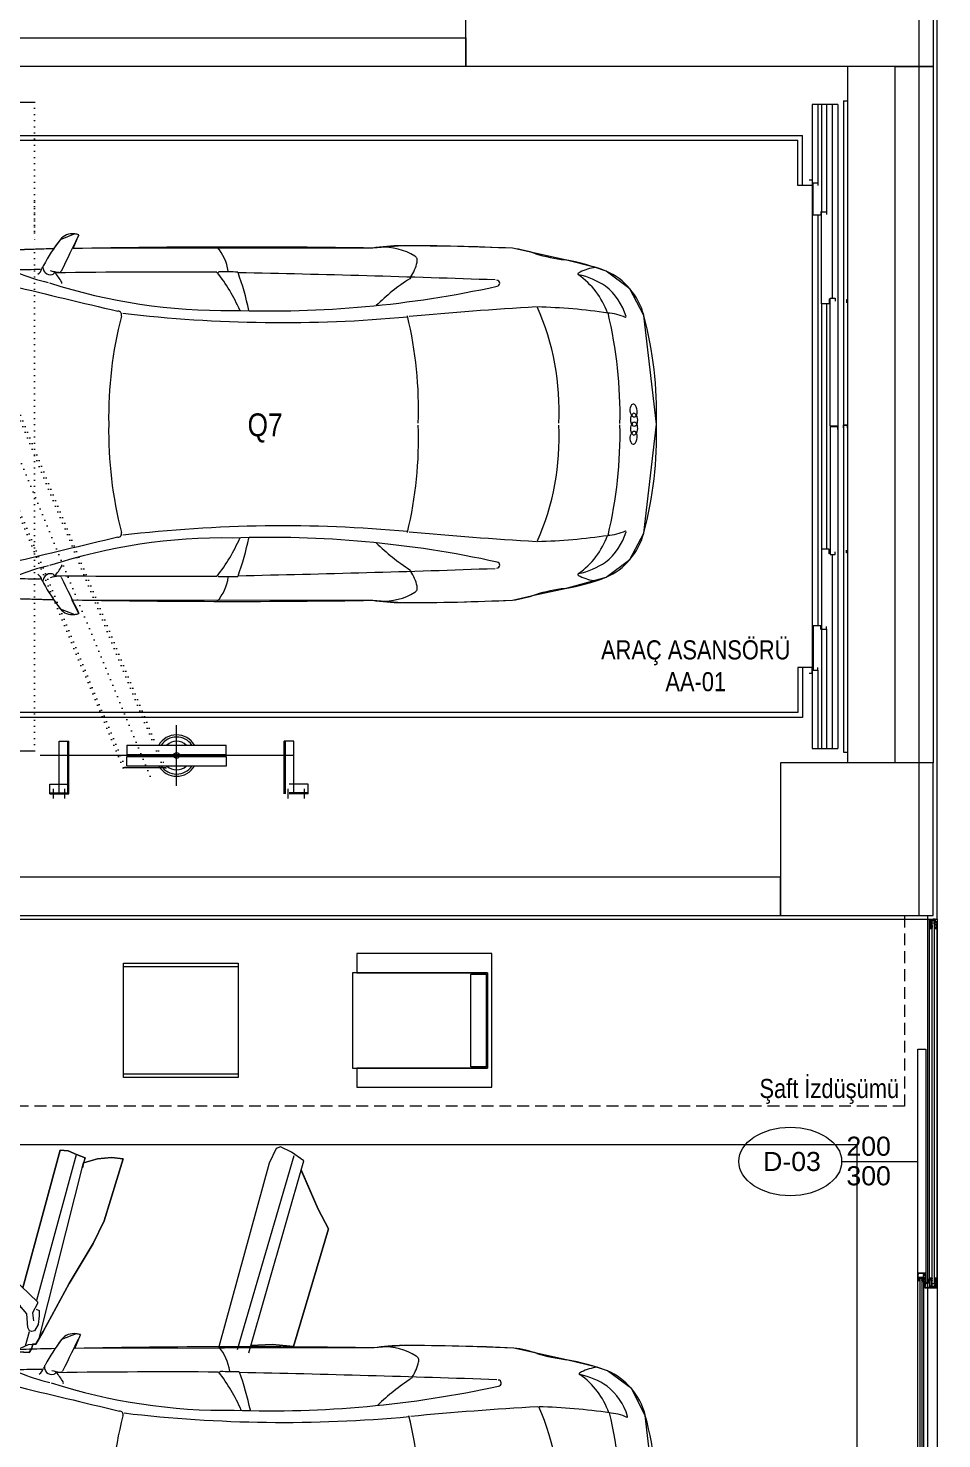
# Model space of a CAD drawing. Extents: x -1281 to 23780, y 0 to 7214.
# Drawn here: x 1488 to 1967, y 1671 to 2410 of the extents above; entities that cross this region are included whole.
import ezdxf
from ezdxf.enums import TextEntityAlignment as Align
from ezdxf.xclip import XClip

# ---------------------------------------------------------------- set-up
doc = ezdxf.new("R2010")
doc.units = 0
doc.header["$LTSCALE"] = 25
doc.header["$MEASUREMENT"] = 0
doc.header["$XCLIPFRAME"] = 0
doc.linetypes.add('DOT2', pattern=[0.125, 0, -0.125])
doc.linetypes.add('HIDDEN', pattern=[0.375, 0.25, -0.125])
doc.layers.get('0').update_dxf_attribs({"color": 9, "lineweight": 9})
for name, color, linetype, lineweight in [('0 @ 1', 9, 'Continuous', 9), ('00', 9, 'Continuous', 9), ('01', 9, 'Continuous', 9), ('04', 9, 'Continuous', 9), ('05', 9, 'Continuous', 9), ('05V', 9, 'Continuous', 9), ('06D', 9, 'Continuous', 9), ('10', 9, 'Continuous', 9), ('14', 9, 'Continuous', 9), ('15', 9, 'Continuous', 9), ('20', 9, 'DOT2', 9), ('21', 9, 'Continuous', 9), ('22', 8, 'Continuous', 9), ('35', 9, 'Continuous', 9), ('40', 9, 'Continuous', 9), ('40B', 9, 'Continuous', 9)]:
    doc.layers.add(name, color=color, linetype=linetype, lineweight=lineweight)
doc.styles.add('Arial', font='arial.ttf', dxfattribs={"height": 2.5})
doc.styles.add('MuuM_TEXT-STANDART', font='ARIALN.TTF')
pattern_1 = [(225, (-604.72494, -2171.82614), (-0.0883883476, 0.0883883476), []), (135, (-604.72494, -2171.82614), (0.0883883476, 0.0883883476), [])]

# ---------------------------------------------------------------- blocks, each defined once
blk = doc.blocks.new('Group-321-1')
at = {"lineweight": 0}
for p, q in [((384783.0404, 69371.037), (384783.0455, 69371.0295)), ((384784.4115, 69370.3332), (384784.4025, 69370.333))]:
    blk.add_line(p, q, dxfattribs=at)
blk.add_lwpolyline([(384783.5403, 69368.3322), (384783.689, 69368.5997), (384783.7466, 69368.6084), (384783.8084, 69368.6626), (384783.8147, 69368.6844), (384783.7337, 69368.6844), (384784.4562, 69370.087), (384784.5363, 69370.2162), (384784.6671, 69370.4777), (384784.7897, 69370.7386), (384784.8195, 69370.8587), (384784.8615, 69371.012), (384784.9078, 69371.2302), (384784.8821, 69371.3838), (384784.7923, 69371.511), (384784.3139, 69371.8312), (384783.7777, 69372.0326), (384783.6197, 69372.0318), (384783.48, 69371.9631), (384783.4374, 69371.9222), (384783.3299, 69371.7988), (384783.1493, 69371.5806), (384783.0089, 69371.3289), (384782.8745, 69371.074), (384782.8143, 69370.9298), (384782.099, 69369.5315), (384782.0492, 69369.5901), (384782.0346, 69369.5732), (384782.0266, 69369.4913), (384782.053, 69369.4394), (384781.9224, 69369.1627)], dxfattribs=at)
for centre, radius, start, end in [((384783.7002, 69371.6914), 0.3498, 77.58661, 129.02756), ((384783.3657, 69370.1215), 1.955, 60.96601, 77.834), ((384784.32, 69371.0452), 1.2443, 132.46554, 142.72442), ((384783.7203, 69371.8273), 0.2984, 161.30494, 177.7436), ((384783.7432, 69371.5713), 0.4025, 118.72004, 140.78477), ((384783.6803, 69371.6404), 0.3125, 79.03531, 114.67967), ((384783.8912, 69371.7489), 0.2436, 127.28492, 150.48206), ((384783.7369, 69371.9408), 0.00701, 14.30738, 65.78767), ((384783.5084, 69371.8411), 0.0862, 181.34596, 189.63974), ((384783.4275, 69371.8281), 0.00442, 198.85042, 328.86273), ((384783.624, 69371.4545), 0.4181, 82.50821, 117.47814), ((384786.16, 69370.0997), 3.0479, 144.45126, 151.44152), ((384783.1339, 69369.6371), 2.3005, 61.70075, 76.26458), ((384783.4781, 69370.0639), 1.955, 47.82213, 64.69011), ((384782.5383, 69372.3373), 0.9575, 316.21857, 325.7418), ((384784.1759, 69371.7659), 0.0116, 115.48588, 202.83845), ((384784.2048, 69371.7798), 0.0437, 204.93665, 291.60104), ((384784.1827, 69371.7527), 0.0264, 86.25131, 116.60003), ((384784.1802, 69371.7174), 0.0619, 44.04057, 86.06863), ((384784.219, 69371.7483), 0.0101, 111.92831, 196.76289), ((384784.245, 69371.7546), 0.0368, 193.51549, 249.2754), ((384784.2267, 69371.7313), 0.0287, 93.47089, 113.70035), ((384784.2157, 69371.751), 0.0129, 292.51497, 43.91301), ((384784.2218, 69371.692), 0.0681, 58.34095, 87.30825), ((384784.2396, 69371.7211), 0.0339, 22.28966, 58.16625), ((384783.6081, 69371.2726), 0.5525, 133.02369, 146.12278), ((384784.2513, 69371.7608), 0.045, 244.61072, 282.68217), ((384784.2665, 69371.7271), 0.0153, 157.39591, 204.46469), ((384784.264, 69371.7268), 0.0131, 105.23805, 152.09254), ((384784.2938, 69371.739), 0.045, 202.97395, 241.04541), ((384784.2575, 69371.7317), 0.0153, 281.19144, 328.26022), ((384784.2684, 69371.7064), 0.0339, 67.48988, 103.36647), ((384784.2588, 69371.7295), 0.0131, 333.56358, 20.41807), ((384784.2924, 69371.7303), 0.0368, 236.38072, 292.14064), ((384784.2551, 69371.6749), 0.0681, 38.34788, 67.31518), ((384784.3065, 69371.7044), 0.0129, 81.74311, 193.14115), ((384784.3363, 69371.7123), 0.0437, 194.05509, 280.71948), ((384784.3025, 69371.7054), 0.0101, 288.89324, 13.72781), ((384784.2842, 69371.7018), 0.0287, 11.95578, 32.18524), ((384784.2999, 69371.6559), 0.0619, 39.58749, 81.61555), ((384784.3419, 69371.6807), 0.0116, 282.81768, 10.17024), ((384784.3272, 69371.6786), 0.0264, 9.05609, 39.40481), ((384783.2195, 69369.5931), 2.3005, 49.39154, 63.95538), ((384793.5272, 69365.622), 11.9668, 150.13727, 152.89723), ((384800.1056, 69364.1963), 18.1799, 156.13496, 158.24111), ((384783.405, 69370.2154), 1.343, 60.01739, 86.68797), ((384784.5586, 69371.2508), 0.3498, 356.62857, 48.06952), ((384865.0479, 69325.7189), 93.6961, 150.803073, 151.627747), ((384777.8715, 69372.8535), 5.6052, 330.89441, 345.16435), ((384783.2749, 69371.4236), 0.0159, 339.0039, 150.39832), ((384783.5314, 69370.1506), 1.343, 38.96815, 65.63874), ((384784.4941, 69371.4395), 0.2436, 335.17406, 358.37121), ((384784.7399, 69371.4259), 0.00701, 59.86846, 111.34875), ((384784.5288, 69371.2049), 0.3125, 10.97646, 46.62082), ((384781.8315, 69372.3216), 3.0479, 334.21461, 341.20486), ((384784.4106, 69371.0507), 0.4181, 8.17799, 43.14791), ((384784.436, 69371.2157), 0.4025, 344.87136, 6.93609), ((384783.6723, 69371.3777), 1.2443, 342.93171, 353.19059), ((384784.6574, 69371.3463), 0.2984, 307.91253, 324.35119), ((384783.1168, 69370.8333), 0.3186, 120.97289, 155.47556), ((384782.9706, 69371.0742), 0.0369, 91.80001, 120.34392), ((384782.963, 69371.0791), 0.0326, 45.48642, 78.55436), ((384782.8486, 69370.9332), 0.2179, 28.76175, 50.98475), ((384784.8286, 69371.1089), 0.00442, 156.7934, 286.8057), ((384784.7921, 69371.1821), 0.0862, 296.01639, 304.31017), ((384783.7734, 69370.6126), 1.0105, 153.06948, 161.91859), ((384784.1506, 69371.1377), 1.1104, 185.59299, 197.27063), ((384785.7608, 69370.6832), 0.9575, 159.91432, 169.43756), ((384822.9409, 69349.5203), 45.4809, 151.91783, 153.89663), ((384782.7341, 69368.9325), 2.0531, 60.68217, 76.50321), ((384768.9056, 69380.2116), 18.1799, 327.41502, 329.52117), ((384776.6075, 69373.5829), 7.1236, 326.0794, 338.11644), ((384784.272, 69370.9318), 0.5525, 339.53334, 352.63243), ((384782.8801, 69368.8575), 2.0531, 49.15292, 64.97396), ((384788.9005, 69367.1922), 5.6052, 140.49177, 154.76171), ((384699.7855, 69410.5499), 93.6961, 334.028379, 334.853054), ((384773.8988, 69375.6976), 11.9668, 332.7589, 335.51885), ((384784.589, 69370.7491), 0.0159, 335.25781, 146.65222), ((384790.2301, 69366.5903), 7.1236, 147.53968, 159.57673), ((384783.8462, 69371.294), 1.1104, 288.38549, 300.06314), ((384784.4389, 69370.1168), 0.2179, 74.67138, 96.89437), ((384784.2014, 69370.2765), 0.3186, 330.18057, 4.68324), ((384784.4908, 69370.2948), 0.0326, 47.10176, 80.1697), ((384784.4824, 69370.2982), 0.0369, 5.3122, 33.85612), ((384782.4965, 69369.975), 0.2388, 70.63493, 104.39061), ((384825.273, 69347.607), 48.3027, 152.0551, 152.17195), ((384782.4028, 69368.6925), 1.5636, 74.98539, 82.5895), ((384783.6393, 69370.6814), 1.0105, 323.73754, 332.58665), ((384821.1879, 69350.0129), 43.565, 152.47687, 153.59071), ((384780.1046, 69371.4451), 2.9727, 314.88555, 333.67662), ((384782.7293, 69369.2079), 0.9545, 86.6279, 100.51602), ((384782.5618, 69370.1533), 0.00585, 151.78048, 223.89891), ((384743.6698, 69390.211), 45.4809, 331.7595, 333.7383), ((384782.5149, 69369.582), 0.0186, 41.38587, 155.31615), ((384783.1066, 69369.0142), 0.9545, 25.14011, 39.02822), ((384782.8782, 69368.4484), 1.5636, 43.06662, 50.67073), ((384782.0988, 69369.5256), 0.08, 143.47187, 205.34832), ((384782.1495, 69369.4974), 0.1377, 137.16643, 146.60216), ((384967.4628, 69508.0027), 231.379, 216.741616, 216.794011), ((384678.7517, 69458.2208), 136.4506, 319.252602, 319.492588), ((384783.958, 69371.212), 2.1585, 228.54216, 243.72242), ((384786.4545, 69368.1856), 2.9727, 151.97951, 170.77058), ((384782.9196, 69369.9112), 0.9868, 205.18196, 214.47771), ((384740.7557, 69390.9906), 48.3027, 333.48418, 333.60103), ((384783.8657, 69369.2721), 0.2388, 21.26552, 55.0212), ((384795.1786, 69363.075), 14.5872, 154.13193, 155.3338), ((384781.9661, 69369.5433), 0.2494, 316.34844, 326.72021), ((384782.1506, 69369.3741), 0.0194, 352.1473, 47.07927), ((384782.2653, 69368.9144), 0.4843, 94.43281, 101.94441), ((384782.1667, 69369.4142), 0.0112, 312.85989, 34.81051), ((384782.228, 69369.389), 0.00831, 38.23228, 92.03083), ((384745.0919, 69389.0738), 43.565, 332.06542, 333.17925), ((384783.9724, 69369.4292), 0.00585, 261.75721, 333.87565), ((384791.1445, 69364.8055), 10.0957, 153.3898, 154.10666), ((384781.4441, 69369.9694), 0.9862, 309.91617, 319.86311), ((384782.1239, 69369.3634), 0.0209, 210.13375, 261.90105), ((384782.122, 69369.3451), 0.00941, 178.27039, 230.32072), ((384782.0852, 69369.2999), 0.0489, 5.77906, 50.98927), ((384782.1316, 69369.3958), 0.0541, 258.6932, 282.71565), ((384782.1321, 69369.3799), 0.0386, 287.17105, 347.53678), ((384784.0189, 69371.1807), 2.1585, 241.9337, 257.11397), ((384916.0429, 69336.4165), 136.4506, 166.163538, 166.403525), ((384783.5356, 69369.0581), 0.0186, 330.33998, 84.27025), ((384783.546, 69368.7124), 0.00831, 33.62529, 87.42384), ((384783.1387, 69368.4661), 0.4843, 23.71172, 31.22332), ((384784.4746, 69368.4138), 0.9862, 165.79302, 175.73995), ((384783.5945, 69368.6292), 0.0386, 138.11935, 198.48507), ((384783.5791, 69368.6408), 0.0194, 78.57685, 133.50883), ((384783.8241, 69368.5896), 0.2494, 158.93592, 169.30769), ((384783.6023, 69368.6773), 0.0112, 90.84562, 172.79624), ((384788.1969, 69600.0219), 231.379, 268.862115, 268.914511), ((384783.7323, 69368.6871), 0.08, 280.3078, 342.18425), ((384783.6798, 69368.7118), 0.1377, 339.05397, 348.48969), ((384774.6241, 69373.2856), 10.0957, 331.54946, 332.26633), ((384783.5569, 69368.5444), 0.0489, 74.66686, 119.87707), ((384770.8666, 69375.5547), 14.5872, 330.32233, 331.52419), ((384783.6078, 69368.6381), 0.0541, 202.94048, 226.96292), ((384783.5722, 69368.6007), 0.00941, 255.33541, 307.38574), ((384783.5859, 69368.613), 0.0209, 223.75508, 275.52238), ((384783.5672, 69369.5788), 0.9868, 271.17841, 280.47417)]:
    blk.add_arc(centre, radius, start, end, dxfattribs=at)
blk = doc.blocks.new('p-audi_koltuk1')
for points in [[(60, -70.8), (70, -70.8), (70, 0), (0, 0), (0, -70.8), (10, -70.8), (10, -2.2), (60, -2.2), (60, -70.8)], [(10, -73), (60, -73), (60, -2.2), (10, -2.2), (10, -73)], [(59.3, -10.9), (10.7, -10.9), (10.7, -2.9), (59.3, -2.9), (59.3, -10.9)]]:
    blk.add_lwpolyline(points, close=True)
blk = doc.blocks.new('p-audi-lounge_sehpa1')
for points in [[(0, 60), (60, 60), (60, 0), (0, 0)], [(1.76, 60), (58.24, 60), (58.24, 0), (1.76, 0)]]:
    blk.add_lwpolyline(points, close=True)
blk = doc.blocks.new('0_doorno')
blk.add_lwpolyline([(4.5, 0), (12.5, 0)])
blk.add_ellipse((-0.89, 0), major_axis=(-5.39, 0), ratio=0.666667)
at = {"style": 'Arial'}
blk.add_attdef('YUKSEKLIK', text='', height=2, dxfattribs=at).set_placement((5, 12.3), align=Align.TOP_LEFT)
blk.add_attdef('KAPINO', text='', height=2, dxfattribs=at).set_placement((0, 0), align=Align.MIDDLE)
blk.add_attdef('GENISLIK', text='', height=2, dxfattribs=at).set_placement((5, -3.79), align=Align.BOTTOM_LEFT)
blk = doc.blocks.new('Group-322-1')
for p, q in [((384781.331, 69370.2105), (384781.2966, 69370.1597)), ((384781.5743, 69369.9737), (384781.331, 69370.2105)), ((384781.2966, 69370.1597), (384781.2703, 69370.0916)), ((384781.2703, 69370.0916), (384781.2557, 69370.0172)), ((384781.1619, 69369.9731), (384781.1407, 69369.9383)), ((384781.1991, 69370.0045), (384781.1619, 69369.9731)), ((384781.2352, 69370.0373), (384781.1991, 69370.0045)), ((384781.784, 69369.4706), (384781.1997, 69370.004)), ((384781.2557, 69370.0172), (384781.2352, 69370.0373)), ((384781.9623, 69369.3941), (384781.2557, 69370.0169)), ((384781.2557, 69370.0169), (384781.2754, 69369.9991)), ((384781.6545, 69369.8691), (384781.5743, 69369.9737)), ((384781.1407, 69369.9383), (384781.6919, 69369.4347)), ((384781.7823, 69369.6607), (384781.6545, 69369.8691)), ((384781.9441, 69369.4245), (384781.7823, 69369.6607)), ((384781.6228, 69369.4109), (384781.7921, 69369.4695)), ((384781.7921, 69369.4695), (384781.8013, 69369.4647)), ((384781.8013, 69369.4647), (384781.8317, 69369.4193)), ((384781.8241, 69369.4453), (384781.8377, 69369.4563)), ((384781.8377, 69369.4563), (384781.862, 69369.4435)), ((384781.6183, 69369.395), (384781.6228, 69369.4109)), ((384781.6494, 69369.3621), (384781.6183, 69369.395)), ((384781.7937, 69369.3845), (384781.6889, 69369.3595)), ((384781.7664, 69369.3807), (384781.9464, 69369.2177)), ((384781.8226, 69369.3912), (384781.7937, 69369.3845)), ((384781.8894, 69369.3631), (384781.8226, 69369.3912)), ((384781.8317, 69369.4193), (384781.8727, 69369.4049)), ((384781.862, 69369.4435), (384781.8993, 69369.4183)), ((384781.8993, 69369.4183), (384781.9205, 69369.3851)), ((384781.9205, 69369.3851), (384781.9175, 69369.372)), ((384781.9863, 69369.3597), (384781.9441, 69369.4245)), ((384781.6889, 69369.3595), (384781.6494, 69369.3621)), ((384781.9084, 69369.3622), (384781.8894, 69369.3631)), ((384781.9175, 69369.372), (384781.9084, 69369.3622)), ((384781.9692, 69369.3081), (384781.9114, 69369.3606)), ((384781.9625, 69369.2298), (384782.008, 69369.3088)), ((384781.9659, 69369.2362), (384781.97, 69369.3257)), ((384781.97, 69369.3257), (384781.9863, 69369.3597)), ((384781.9978, 69369.329), (384781.9767, 69369.3483)), ((384782.008, 69369.3088), (384781.9978, 69369.329))]:
    blk.add_line(p, q)
blk.add_lwpolyline([(384781.331, 69370.2105), (384781.5743, 69369.9737), (384781.6545, 69369.8691), (384781.7823, 69369.6607), (384781.9441, 69369.4245), (384781.9863, 69369.3597), (384781.9796, 69369.3457), (384781.9978, 69369.329), (384782.008, 69369.3088), (384781.9659, 69369.2362), (384781.9464, 69369.2177), (384781.7687, 69369.3785), (384781.6889, 69369.3595), (384781.6494, 69369.3621), (384781.6183, 69369.395), (384781.6228, 69369.4109), (384781.6919, 69369.4347), (384781.1407, 69369.9383), (384781.1619, 69369.9731), (384781.1991, 69370.0045), (384781.2352, 69370.0373), (384781.2557, 69370.0169), (384781.2703, 69370.0916), (384781.2966, 69370.1597)], close=True)
blk = doc.blocks.new('Group-324-1')
for p, q in [((384781.7031, 69371.0121), (384781.6524, 69370.9735)), ((384781.7733, 69371.0498), (384781.7031, 69371.0121)), ((384782.4941, 69370.2883), (384781.7252, 69371.016)), ((384782.5366, 69370.3335), (384781.7733, 69371.0498)), ((384781.8057, 69371.015), (384782.0321, 69370.9999)), ((384781.6524, 69370.9735), (384781.6499, 69370.9499)), ((384781.6499, 69370.9499), (384781.7011, 69370.8824)), ((384782.0321, 69370.9999), (384782.1497, 69371.0007)), ((384782.1497, 69371.0007), (384782.6141, 69370.5571)), ((384781.7011, 69370.8824), (384782.4371, 69370.2063)), ((384782.6141, 69370.5571), (384782.5545, 69370.4624)), ((384782.5545, 69370.4624), (384782.5076, 69370.3596))]:
    blk.add_line(p, q)
blk.add_lwpolyline([(384782.6141, 69370.5571), (384782.1497, 69371.0007), (384782.0321, 69370.9999), (384781.8107, 69371.0146), (384781.7733, 69371.0498), (384781.7031, 69371.0121), (384781.6524, 69370.9735), (384781.6499, 69370.9499), (384781.7011, 69370.8824), (384782.4371, 69370.2063), (384782.5131, 69370.3555), (384782.5079, 69370.3604), (384782.5545, 69370.4624)], close=True)
blk = doc.blocks.new('p-audi_arac')
at = {"layer": '06D', "lineweight": 0, "flags": 128}
blk.add_lwpolyline([(695.6, 0.8), (-4.4, 0.8), (-4.4, 400.8), (695.6, 400.8)], close=True, dxfattribs=at)
at = {"layer": '04', "xscale": 100, "yscale": 100, "zscale": 100, "rotation": 117.1763778173342}
for name in ['Group-321-1', 'Group-324-1', 'Group-322-1']:
    blk.add_blockref(name, (23745751.03, -31061967.79), dxfattribs=at)
blk = doc.blocks.new('p-kolon_80x80')
blk.add_lwpolyline([(-40, -40), (40, -40), (40, 40), (-40, 40)], close=True)
blk = doc.blocks.new('p-arac asansoru')
for p, q in [((33.7, -134.5), (33.7, 488.5)), ((338.7, 488.5), (338.7, -134.5)), ((36.2, -132), (36.2, 486)), ((336.2, 486), (336.2, -132)), ((16.2, 276.75), (16.2, 268.25)), ((356.2, 276.75), (356.2, 268.25)), ((-6.3, 260.25), (-6.3, 250.25)), ((-6.3, 260.25), (-1.3, 260.25)), ((-5.8, 260.25), (-5.8, 250.25)), ((-1.3, 260.25), (-1.3, 250.25)), ((13.7, 132.25), (13.7, 265.25)), ((-8.8, 258.25), (-3.8, 258.25)), ((-8.8, 252.25), (-3.8, 252.25)), ((-6.3, 255.25), (21.2, 255.25)), ((21.2, 255.25), (21.2, 250.25)), ((-6.3, 250.85), (21.2, 250.85)), ((-6.3, 250.25), (21.2, 250.25)), ((-6.3, 250.25), (-1.3, 250.25)), ((7.24, 199.45), (7.27, 221.75)), ((8.2, 167.75), (8.2, 219.75)), ((8.2, 219.75), (13.2, 219.75)), ((13.2, 219.75), (13.2, 167.75)), ((19.2, 219.75), (14.2, 219.75)), ((14.2, 219.75), (14.2, 167.75)), ((19.2, 219.75), (19.2, 167.75)), ((-2.15, 193.75), (29.55, 193.75)), ((13.2, 167.75), (8.2, 167.75)), ((14.2, 167.75), (19.2, 167.75)), ((-8.8, 135.25), (-3.8, 135.25)), ((-6.3, 137.25), (21.2, 137.25)), ((-6.3, 137.25), (-1.3, 137.25)), ((-6.3, 136.65), (21.2, 136.65)), ((-6.3, 124.75), (-6.3, 134.75)), ((-5.8, 124.75), (-5.8, 134.75)), ((-1.3, 124.75), (-1.3, 134.75)), ((21.2, 132.25), (21.2, 137.25)), ((-8.8, 126.75), (-3.8, 126.75)), ((-6.3, 132.25), (21.2, 132.25)), ((-6.3, 124.75), (-1.3, 124.75)), ((59.9, -132), (36.2, -132)), ((59.9, -134.5), (59.9, -132)), ((312.4, -134.5), (312.4, -132)), ((312.4, -132), (336.2, -132)), ((17.4, -139.5), (17.4, -153)), ((354.9, -139.5), (17.4, -139.5)), ((59.9, -134.5), (33.7, -134.5)), ((312.4, -134.5), (338.7, -134.5)), ((354.9, -153), (354.9, -139.5)), ((58.4, -142.5), (17.4, -142.5)), ((79.9, -144.5), (17.4, -144.5)), ((79.9, -147), (17.4, -147)), ((296.9, -142.5), (81.7, -142.5)), ((250.5, -144.5), (121.9, -144.5)), ((250.5, -147), (121.9, -147)), ((354.9, -144.5), (298.7, -144.5)), ((354.9, -147), (298.7, -147)), ((354.9, -142.5), (313.9, -142.5)), ((119.05, -150), (17.4, -150)), ((354.9, -153), (17.4, -153)), ((354.9, -150), (253.35, -150)), ((15.4, -156), (15.4, -169.5)), ((356.9, -156), (15.4, -156)), ((356.9, -156), (356.9, -169.5))]:
    blk.add_line(p, q)
for points in [[(56.9, -138), (56.9, -139.5), (59.9, -139.5), (59.9, -134.5)], [(79.7, -144), (81.7, -144), (81.7, -140), (58.4, -140), (58.4, -142.5), (59.9, -142.5)], [(298.9, -144), (296.9, -144), (296.9, -140), (313.9, -140), (313.9, -142.5), (312.4, -142.5)], [(315.4, -138), (315.4, -139.5), (312.4, -139.5), (312.4, -134.5)], [(119.4, -148.5), (121.9, -148.5), (121.9, -144.5), (79.9, -144.5), (79.9, -147), (81.4, -147)], [(253, -148.5), (250.5, -148.5), (250.5, -144.5), (298.7, -144.5), (298.7, -147), (297.2, -147)], [(184.55, -153), (186.05, -153), (186.05, -149), (119.05, -149), (119.05, -151.5), (120.55, -151.5)], [(187.85, -153), (186.35, -153), (186.35, -149), (253.35, -149), (253.35, -151.5), (251.85, -151.5)], [(185.4, -156), (186.9, -156), (186.9, -157.9), (185.4, -157.9), (185.4, -160), (119.9, -160), (119.9, -157.5), (121.4, -157.5)], [(188.5, -156), (187, -156), (187, -158), (185.5, -158), (185.5, -160), (252.5, -160), (252.5, -157.5), (251, -157.5)]]:
    blk.add_lwpolyline(points)
blk.add_circle((13.7, 193.75), 1.5)
for radius, start, end in [(10.85, 120.45839, 239.54161), (9.7, 124.54201, 235.45799), (10.85, 300.45839, 59.54161), (9.7, 304.54201, 55.45799), (7.5, 137.16657, 222.83343), (7.5, 317.16657, 42.83343)]:
    blk.add_arc((13.7, 193.75), radius, start, end)
at = {"layer": '20'}
for p, q in [((7.27, 221.75), (367.15, 370.03)), ((7.7, 220.74), (367.15, 368.84)), ((2.83, 207.54), (367.15, 357.64)), ((7.24, 200.65), (366.72, 348.76)), ((7.27, 199.46), (367.15, 347.74)), ((16.2, 268.25), (283.7, 268.25)), ((303.7, 268.25), (283.7, 268.25)), ((356.2, 268.25), (283.7, 268.25))]:
    blk.add_line(p, q, dxfattribs=at)
blk = doc.blocks.new('p-strahle-alüminyumdoğramaprofili')
at = {"layer": '10'}
h = blk.add_hatch(dxfattribs=at)
h.set_pattern_fill('NET', color=256, angle=315, style=0)
h.set_pattern_definition(pattern_1)
h.paths.add_polyline_path([(-4.62, 2.65), (-4.68, 2.65), (-4.72, 2.75), (-4.72, 2.8), (-4.69, 2.8), (-4.69, 2.92), (-4.98, 2.92), (-4.98, 2.8), (-4.95, 2.8), (-4.99, 2.65), (-5.08, 2.66), (-5.25, 2.28), (-5.14, 2.28), (-5.14, 2.33), (-4.98, 2.52, 0.2599), (-4.9, 2.28), (-4.66, 2.28, 0.382682)])
h.paths.add_polyline_path([(-4.86, 2.52), (-4.67, 2.52, -2.16717)], flags=16)
h = blk.add_hatch(dxfattribs=at)
h.set_pattern_fill('NET', color=256, angle=315, style=0)
h.set_pattern_definition(pattern_1)
h.paths.add_polyline_path([(-4.62, 0.88), (-4.68, 0.88), (-4.72, 0.77), (-4.72, 0.73), (-4.69, 0.73), (-4.69, 0.6), (-4.98, 0.6), (-4.98, 0.73), (-4.95, 0.73), (-4.99, 0.88), (-5.08, 0.87), (-5.25, 1.24), (-5.14, 1.24), (-5.14, 1.2), (-4.98, 1.01, -0.2599), (-4.9, 1.24), (-4.66, 1.24, -0.382682)])
h.paths.add_polyline_path([(-4.86, 1), (-4.67, 1, 2.16717)], flags=16)
h = blk.add_hatch(dxfattribs=at)
h.set_pattern_fill('NET', color=256, angle=315, style=0)
h.set_pattern_definition([(225, (-608.45214, -2173.53612), (-0.0883883476, 0.0883883476), []), (135, (-608.45214, -2173.53612), (0.0883883476, 0.0883883476), [])])
h.paths.add_polyline_path([(-3.45, 2.28), (-3.45, 2.57), (-4.49, 2.57), (-4.49, 2.28)])
h = blk.add_hatch(dxfattribs=at)
h.set_pattern_fill('NET', color=256, angle=315, style=0)
h.set_pattern_definition([(225, (-608.45214, -2180.04526), (-0.0883883476, 0.0883883476), []), (135, (-608.45214, -2180.04526), (0.0883883476, 0.0883883476), [])])
h.paths.add_polyline_path([(-3.45, 0.93), (-3.45, 1.24), (-4.49, 1.24), (-4.49, 0.93)])
h = blk.add_hatch(dxfattribs=at)
h.set_pattern_fill('NET', color=256, angle=315, style=0)
h.set_pattern_definition([(225, (-629.50454, -2177.58922), (-0.0883883476, 0.0883883476), []), (135, (-629.50454, -2177.58922), (0.0883883476, 0.0883883476), [])])
h.paths.add_polyline_path([(0, 0.68), (0, 1.75), (-0.18, 1.75), (-0.18, 0.68)])
for points in [[(-5.08, 2.66), (-5.25, 2.28)], [(-5.09, 0.88), (-5.25, 1.24)], [(-4.98, 2.52), (-5.14, 2.33), (-5.14, 2.28)], [(-4.98, 1.01), (-5.14, 1.2), (-5.14, 1.24)], [(-4.92, 3.6), (-4.92, 3.16), (-4.61, 3.16), (-4.61, 2.87), (-4.52, 2.87), (-4.62, 2.65), (-4.68, 2.65), (-4.72, 2.75), (-4.72, 2.8), (-4.69, 2.8), (-4.69, 3.05), (-4.98, 3.05), (-4.98, 2.8), (-4.95, 2.8), (-4.99, 2.65), (-5.08, 2.66), (-5.07, 3.76), (-0.11, 3.76)], [(-4.69, 2.92), (-4.98, 2.92)], [(-4.71, 0.6), (-4.98, 0.6)], [(-2.83, 0.2), (-2.67, 0.2), (-2.67, -0.04), (-4.87, -0.04), (-4.87, 0.19), (-4.57, 0.19), (-4.57, 0.73), (-2.67, 0.73)], [(-4.52, 2.87), (-4.49, 2.87), (-4.49, 2.26)], [(-4.49, 0.93), (-4.49, 0.93), (-4.49, 1.26)], [(-3.45, 2.26), (-3.45, 2.57)], [(-3.45, 1.26), (-3.45, 0.93)], [(-2.08, 0.93), (-2.08, 2.57)], [(-0.18, 0.68), (0, 0.68), (0, 1.75)], [(-0.18, 1.75), (0, 1.75)]]:
    blk.add_lwpolyline(points, dxfattribs=at)
for points in [[(-0.18, 2.74), (-0.18, 2.21), (0, 2.21), (0, 2.08), (-0.18, 2.08), (-0.18, 0.43), (0, 0.43), (0, 0), (-0.12, 0), (-0.12, -0.24), (-5.09, -0.24), (-5.09, 0.88), (-4.98, 0.88), (-4.94, 0.7), (-4.99, 0.7), (-4.99, 0.33), (-4.71, 0.33), (-4.71, 0.88), (-4.56, 0.88), (-4.52, 0.93), (-1.28, 0.93), (-1.2, 1.22), (-0.9, 1.22), (-0.9, 0.62), (-0.58, 0.62), (-0.58, 2.74)], [(-2.03, 0.78), (-1.35, 0.78), (-1.35, 0.08), (-1.28, 0.04), (-1.28, -0.04), (-2.09, -0.04), (-2.09, 0.1), (-2.03, 0.15)]]:
    blk.add_lwpolyline(points, close=True, dxfattribs=at)
for points in [[(-0.57, 3.26), (-0.57, 3.62), (-4.89, 3.62), (-4.89, 3.65, 0.561743), (-4.97, 3.66, 0.595966), (-4.92, 3.6, -2.204878)], [(-4.67, 2.52), (-4.86, 2.52, 1)], [(-4.67, 1), (-4.86, 1, -1)], [(-4.61, 2.87), (-4.49, 3.45, -0.833203), (-4.18, 3.44, -0.447088)], [(-4.49, 2.57), (-1.23, 2.57, -0.414214), (-0.9, 2.25), (-0.9, 1.22)], [(-4.18, 3.44), (-4.18, 2.99, 0.414214), (-4.07, 2.89), (-0.82, 2.89), (-0.82, 3.62)], [(-2.67, 0.73), (-2.67, 0.32), (-2.83, 0.32, 1), (-2.83, 0.2, -1)], [(-0.11, 3.76), (-0.11, 3.62), (-0.45, 3.62), (-0.45, 3.14, -1), (-0.66, 3.14)], [(-0.66, 3.14, -0.305404), (-0.57, 3.26, -5.773092)]]:
    blk.add_lwpolyline(points, format="xyb", dxfattribs=at)
for centre, radius, start, end in [((-4.73, 2.47), 0.253, 168.66756, 234.12581), ((-4.73, 1.06), 0.253, 125.87419, 191.33244), ((-4.77, 2.44), 0.125, 139.54015, 40.45985), ((-4.77, 1.08), 0.125, 319.54015, 220.45985), ((-4.84, 2.48), 0.273, 305.97376, 36.42893), ((-4.84, 1.04), 0.273, 323.57107, 54.02624)]:
    blk.add_arc(centre, radius, start, end, dxfattribs=at)
blk = doc.blocks.new('*U262')
at = {"layer": '06D'}
for points in [[(4.95, 4), (188.05, 4)], [(4.95, 0), (188.04, 0)]]:
    blk.add_lwpolyline(points, dxfattribs=at)
at = {"layer": '15'}
for points in [[(1.96, 2.5), (191.04, 2.5)], [(191.04, 1.5), (1.96, 1.5)]]:
    blk.add_lwpolyline(points, dxfattribs=at)
at = {"layer": '0 @ 1', "linetype": 'Continuous', "xscale": -1}
blk.add_blockref('p-strahle-alüminyumdoğramaprofili', (-0.12, 0.24), dxfattribs=at)
at = {"layer": '0 @ 1', "linetype": 'Continuous'}
blk.add_blockref('p-strahle-alüminyumdoğramaprofili', (193.12, 0.24), dxfattribs=at)
blk = doc.blocks.new('0_arrow4')
for points in [[(-100, 0), (0, 0)], [(0, 0), (-26, 15)], [(0, 0), (-26, -15)]]:
    blk.add_lwpolyline(points)
blk = doc.blocks.new('HHIMA10-IZQUIERDA$0$JUHI08')
blk.add_lwpolyline([(27, 9.7, -0.414214), (26.8, 9.5), (26, 9.5), (26, 8.5), (27, 8.5), (26, 6), (26, 0), (23.5, -2.5), (22, -2.5), (21.5, -3), (21, -2.5), (20.5, -2.5), (20, -3), (19.5, -2.5), (19, -2.5), (18.5, -3), (18, -2.5), (17.5, -2.5), (17, -3), (16.5, -2.5), (14.3, -2.5, -0.377964), (11.7, -2.5), (7.5, -2.5), (7, -3), (6.5, -2.5), (2.5, -2.5), (0, 0), (0, 6), (-1, 8.5), (0, 8.5), (0, 9.5), (-0.8, 9.5, -0.414214), (-1, 9.7), (-1, 9.9, -0.339454), (0.1, 11.4), (7.1, 13.5, -1), (7.5, 12.1), (7.1, 12, 0.330788), (5, 9.2), (5, 7.5), (6.9, 5.6, -1), (6.2, 5), (5, 6.2), (5, 3.5), (6.9, 1.6, -1), (6.2, 1), (5, 2.2), (5, -1), (11.7, -1, 0.377964), (14.3, -1), (21, -1), (21, 2.2), (19.8, 1, -1), (19.1, 1.6), (21, 3.5), (21, 6.2), (19.8, 5, -1), (19.1, 5.6), (21, 7.5), (21, 9.2, 0.330788), (18.9, 12), (18.5, 12.1, -1), (18.9, 13.5), (25.9, 11.4, -0.339454), (27, 9.9)], format="xyb", close=True)
for points in [[(3.5, 8), (3.5, 11), (1.5, 10.5), (1.5, 8)], [(3.5, 3.8), (3.5, 6.8), (1.5, 6.8), (1.5, 3.8)], [(2.5, -0.5), (3.5, -0.5), (3.5, 2.5), (1.5, 2.5), (1.5, 0.5)], [(22.5, 11), (22.5, 8), (24.5, 8), (24.5, 10.5)], [(22.5, 6.8), (22.5, 3.8), (24.5, 3.8), (24.5, 6.8)], [(24.5, 0.5), (23.5, -0.5), (22.5, -0.5), (22.5, 2.5), (24.5, 2.5)]]:
    blk.add_lwpolyline(points, close=True)
blk = doc.blocks.new('p-kapı-kayar-2')
for p, q in [((1.72, -5.87), (1.09, -5.76)), ((1.09, -6.17), (1.72, -6.08)), ((1.09, -137.76), (1.09, -137.35)), ((1.09, -259.26), (1.72, -259.35)), ((1.72, -259.56), (1.09, -259.67))]:
    blk.add_line(p, q)
at = {"ltscale": 1000}
for points in [[(-1.85, -4), (-2.05, -4), (-2.05, -0.6, -0.414214), (-1.45, 0), (-0.6, 0), (-0.55, -0.05), (-0.5, 0), (0.5, 0), (0.55, -0.05), (0.6, 0), (1.45, 0, -0.414214), (2.05, -0.6), (2.05, -2.52, -1), (1.9, -2.52), (1.9, -0.6, 0.085164), (1.87, -0.45), (1.65, -0.45, -1), (1.65, -0.35), (1.78, -0.35, 0.63755), (1.79, -0.31, 0.221337), (1.45, -0.15), (1.05, -0.15, 1), (1.05, -0.35), (1.1, -0.35, -1), (1.1, -0.45), (1.05, -0.45, 0.414214), (0.95, -0.55), (0.95, -1.75, -1), (0.85, -1.75), (0.85, -1.65, 1), (0.75, -1.65), (0.75, -1.99), (0.72, -2.02), (0.75, -2.05), (0.75, -2.4, 1), (0.85, -2.4), (0.85, -2.3, -1), (0.95, -2.3), (0.95, -4), (0.75, -4, -0.414214), (0.65, -3.9), (0.65, -3.8), (0.75, -3.8, 0.414214), (0.8, -3.75), (0.8, -3.3), (0.75, -3.3, -0.414214), (0.65, -3.2), (0.65, -3.1), (0.75, -3.1, 0.414214), (0.8, -3.05), (0.8, -2.65, 0.414214), (0.75, -2.6), (-1.85, -2.6, 0.414214), (-1.9, -2.65), (-1.9, -3.05, 0.414214), (-1.85, -3.1), (-1.75, -3.1), (-1.75, -3.2, -0.414214), (-1.85, -3.3), (-1.9, -3.3), (-1.9, -3.75, 0.414214), (-1.85, -3.8), (-1.75, -3.8), (-1.75, -3.9, -0.414214)], [(2.04, -3.1), (2.04, -5.03, -1), (1.89, -5.03), (1.89, -3.1), (1.86, -2.95), (1.64, -2.95, -1), (1.64, -2.85), (1.76, -2.85, 0.63755), (1.78, -2.81), (1.44, -2.65), (1.04, -2.65, 1), (1.04, -2.85), (1.09, -2.85, -1), (1.09, -2.95), (1.04, -2.95, 0.414214), (0.94, -3.05), (0.94, -4.25, -1), (0.84, -4.25), (0.84, -4.15, 1), (0.74, -4.15), (0.74, -4.5), (0.71, -4.53), (0.74, -4.56), (0.74, -4.9, 1), (0.84, -4.9), (0.84, -4.8, -1), (0.94, -4.8), (0.94, -131.73, -0.365977), (0.44, -132.33), (0.44, -132.25), (0.05, -132.25), (-0.31, -132.71), (-0.36, -132.72), (-0.39, -132.69), (-0.44, -132.63, -0.068877), (-0.57, -132.18, -0.025103), (-0.6, -131.89, 0.44249), (-0.78, -131.79), (-0.85, -131.81), (-1.03, -131.95), (-1.13, -132.16), (-1.16, -132.3), (-1.31, -132.3), (-1.54, -132.25), (-1.56, -132.25), (-1.56, -132.33, -0.365977), (-2.06, -131.73), (-2.06, -3.1, -0.414214), (-1.46, -2.5), (-0.61, -2.5), (-0.56, -2.55), (-0.51, -2.5), (0.49, -2.5), (0.54, -2.55), (0.59, -2.5), (1.44, -2.5, -0.414214), (2.04, -3.1)], [(-1.76, -0.28, -0.196262), (-1.45, -0.15), (0.7, -0.15, -0.414214), (0.8, -0.25), (0.8, -0.35, -0.414214), (0.7, -0.45), (0.45, -0.45), (0.45, -0.6), (0.7, -0.6, -0.414214), (0.8, -0.7), (0.8, -1.4, -0.414214), (0.75, -1.45), (0.65, -1.45, 0.414214), (0.6, -1.5), (0.6, -2.35, -0.414214), (0.5, -2.45), (-1.8, -2.45, -0.414214), (-1.9, -2.35), (-1.9, -0.7, -0.414214), (-1.8, -0.6), (-1.55, -0.6), (-1.55, -0.45), (-1.69, -0.45, -0.671875)], [(0.94, -133.69, 0.365977), (0.44, -133.1), (0.41, -133.18), (0.19, -133.13), (0.03, -133.13), (-0.06, -133.41), (-0.09, -133.48), (-0.28, -133.62, -0.207783), (-0.5, -133.59, -0.31764), (-0.53, -133.54), (-0.55, -133.25), (-0.63, -132.94), (-0.69, -132.79), (-0.74, -132.74), (-0.77, -132.71), (-0.82, -132.72), (-1.18, -133.18), (-1.54, -133.18), (-1.56, -133.1, 0.365977), (-2.06, -133.69), (-2.06, -262.33, 0.414214), (-1.46, -262.93), (-0.61, -262.93), (-0.56, -262.88), (-0.51, -262.93), (0.49, -262.93), (0.54, -262.88), (0.59, -262.93), (1.44, -262.93, 0.414214), (2.04, -262.33), (2.04, -260.4, 1), (1.89, -260.4), (1.89, -262.33), (1.86, -262.48), (1.64, -262.48, 1), (1.64, -262.58), (1.76, -262.58, -0.63755), (1.78, -262.62, -0.465478), (1.78, -262.62, -0.221337), (1.44, -262.78), (1.04, -262.78, -1), (1.04, -262.58), (1.09, -262.58, 1), (1.09, -262.48), (1.04, -262.48, -0.414214), (0.94, -262.38), (0.94, -133.69)], [(-1.9, -127.18), (-1.9, -126.78, -0.414214), (-1.85, -126.73), (-1.75, -126.73), (-1.75, -126.63, 0.414214), (-1.85, -126.53), (-1.9, -126.53), (-1.9, -126.08, -0.414214), (-1.85, -126.03), (-1.75, -126.03), (-1.75, -125.93, 0.414214), (-1.85, -125.83), (-2.05, -125.83), (-2.05, -129.23, 0.365977), (-1.55, -129.83), (-1.55, -129.43), (-1.28, -129.43, 0.414214), (-1.22, -129.38), (-1.22, -129.33, 0.414214), (-1.28, -129.28), (-1.4, -129.28), (-1.4, -128.98), (-1.1, -128.98, 0.414214), (-1.05, -128.93), (-1.05, -128.88, 0.414214), (-1.1, -128.83), (-1.25, -128.83), (-1.28, -128.86), (-1.31, -128.83), (-1.45, -128.83, 0.414214), (-1.55, -128.93), (-1.55, -129.23, -0.414214), (-1.6, -129.28, 0.414214), (-1.7, -129.38), (-1.7, -129.41, -0.760399), (-1.79, -129.44, -0.136106), (-1.85, -129.23), (-1.85, -127.58, -0.414214), (-1.75, -127.48), (0.65, -127.48, -0.414214), (0.75, -127.58), (0.75, -129.23, -0.136106), (0.69, -129.44, -0.760399), (0.6, -129.41), (0.6, -129.38, 0.414214), (0.5, -129.28, -0.414214), (0.45, -129.23), (0.45, -128.93, 0.414214), (0.35, -128.83), (0, -128.83, 0.414214), (-0.05, -128.88), (-0.05, -128.93, 0.414214), (0, -128.98), (0.3, -128.98), (0.3, -129.28), (0.17, -129.28, 0.414214), (0.12, -129.33), (0.12, -129.38, 0.414214), (0.17, -129.43), (0.45, -129.43), (0.45, -129.83, 0.365977), (0.95, -129.23), (0.95, -125.83), (0.75, -125.83, 0.414214), (0.65, -125.93), (0.65, -126.03), (0.75, -126.03, -0.414214), (0.8, -126.08), (0.8, -126.53), (0.75, -126.53, 0.414214), (0.65, -126.63), (0.65, -126.73), (0.75, -126.73, -0.414214), (0.8, -126.78), (0.8, -127.18, -0.414214), (0.75, -127.23), (-1.85, -127.23, -0.414214)], [(-1.9, -138.25), (-1.9, -138.65, 0.414214), (-1.85, -138.7), (-1.75, -138.7), (-1.75, -138.8, -0.414214), (-1.85, -138.9), (-1.9, -138.9), (-1.9, -139.35, 0.414214), (-1.85, -139.4), (-1.75, -139.4), (-1.75, -139.5, -0.414214), (-1.85, -139.6), (-2.05, -139.6), (-2.05, -136.19, -0.365977), (-1.55, -135.6), (-1.55, -136), (-1.28, -136, -0.414214), (-1.22, -136.05), (-1.22, -136.1, -0.414214), (-1.28, -136.15), (-1.4, -136.15), (-1.4, -136.45), (-1.1, -136.45, -0.414214), (-1.05, -136.5), (-1.05, -136.55, -0.414214), (-1.1, -136.6), (-1.25, -136.6), (-1.28, -136.57), (-1.31, -136.6), (-1.45, -136.6, -0.414214), (-1.55, -136.5), (-1.55, -136.2, 0.414214), (-1.6, -136.15, -0.414214), (-1.7, -136.05), (-1.7, -136.01, 0.760399), (-1.79, -135.99, 0.136106), (-1.85, -136.19), (-1.85, -137.85, 0.414214), (-1.75, -137.95), (0.65, -137.95, 0.414214), (0.75, -137.85), (0.75, -136.19, 0.136106), (0.69, -135.99, 0.760399), (0.6, -136.01), (0.6, -136.05, -0.414214), (0.5, -136.15, 0.414214), (0.45, -136.2), (0.45, -136.5, -0.414214), (0.35, -136.6), (0, -136.6, -0.414214), (-0.05, -136.55), (-0.05, -136.5, -0.414214), (0, -136.45), (0.3, -136.45), (0.3, -136.15), (0.17, -136.15, -0.414214), (0.12, -136.1), (0.12, -136.05, -0.414214), (0.17, -136), (0.45, -136), (0.45, -135.6, -0.365977), (0.95, -136.19), (0.95, -139.6), (0.75, -139.6, -0.414214), (0.65, -139.5), (0.65, -139.4), (0.75, -139.4, 0.414214), (0.8, -139.35), (0.8, -138.9), (0.75, -138.9, -0.414214), (0.65, -138.8), (0.65, -138.7), (0.75, -138.7, 0.414214), (0.8, -138.65), (0.8, -138.25, 0.414214), (0.75, -138.2), (-1.85, -138.2, 0.414214)], [(-1.85, -261.43), (-2.05, -261.43), (-2.05, -264.83, 0.414214), (-1.45, -265.43), (-0.6, -265.43), (-0.55, -265.38), (-0.5, -265.43), (0.5, -265.43), (0.55, -265.38), (0.6, -265.43), (1.45, -265.43, 0.414214), (2.05, -264.83), (2.05, -262.9, 1), (1.9, -262.9), (1.9, -264.83, -0.085164), (1.87, -264.98), (1.65, -264.98, 1), (1.65, -265.08), (1.78, -265.08, -0.63755), (1.79, -265.12, -0.221337), (1.45, -265.28), (1.05, -265.28, -1), (1.05, -265.08), (1.1, -265.08, 1), (1.1, -264.98), (1.05, -264.98, -0.414214), (0.95, -264.88), (0.95, -263.68, 1), (0.85, -263.68), (0.85, -263.78, -1), (0.75, -263.78), (0.75, -263.43), (0.72, -263.4), (0.75, -263.37), (0.75, -263.03, -1), (0.85, -263.03), (0.85, -263.13, 1), (0.95, -263.13), (0.95, -261.43), (0.75, -261.43, 0.414214), (0.65, -261.53), (0.65, -261.63), (0.75, -261.63, -0.414214), (0.8, -261.68), (0.8, -262.13), (0.75, -262.13, 0.414214), (0.65, -262.23), (0.65, -262.33), (0.75, -262.33, -0.414214), (0.8, -262.38), (0.8, -262.78, -0.414214), (0.75, -262.83), (-1.85, -262.83, -0.414214), (-1.9, -262.78), (-1.9, -262.38, -0.414214), (-1.85, -262.33), (-1.75, -262.33), (-1.75, -262.23, 0.414214), (-1.85, -262.13), (-1.9, -262.13), (-1.9, -261.68, -0.414214), (-1.85, -261.63), (-1.75, -261.63), (-1.75, -261.53, 0.414214)], [(-1.76, -265.15, 0.196262), (-1.45, -265.28), (0.7, -265.28, 0.414214), (0.8, -265.18), (0.8, -265.08, 0.414214), (0.7, -264.98), (0.45, -264.98), (0.45, -264.83), (0.7, -264.83, 0.414214), (0.8, -264.73), (0.8, -264.03, 0.414214), (0.75, -263.98), (0.65, -263.98, -0.414214), (0.6, -263.93), (0.6, -263.08, 0.414214), (0.5, -262.98), (-1.8, -262.98, 0.414214), (-1.9, -263.08), (-1.9, -264.73, 0.414214), (-1.8, -264.83), (-1.55, -264.83), (-1.55, -264.98), (-1.69, -264.98, 0.671875)]]:
    blk.add_lwpolyline(points, format="xyb", close=True, dxfattribs=at)
at = {"linetype": 'Continuous', "flags": 128}
for points in [[(1.7, -6.16), (1.55, -6.16), (1.55, -7.61, 0.414214), (1.85, -7.91), (2.75, -7.91), (2.8, -7.86), (2.85, -7.91), (5.7, -7.91), (5.75, -7.86), (5.8, -7.91), (7.55, -7.91), (7.87, -7.83, 0.344151), (7.95, -7.74), (7.95, -7.71), (1.85, -7.71, -0.414214), (1.75, -7.61), (1.75, -6.61), (1.95, -6.61, 0.414214), (2.05, -6.51), (2.05, -5.51), (3.55, -5.51), (3.55, -5.31), (3.45, -5.31), (3.45, -3.61), (3.55, -3.61), (3.55, -3.41), (3.25, -3.41), (3.25, -3.86), (3.3, -3.91), (3.25, -3.96), (3.25, -5.31), (1.7, -5.31), (1.7, -4.41), (1.55, -4.41), (1.55, -5.76), (1.7, -5.76), (1.7, -5.51), (1.83, -5.51), (1.83, -6.41), (1.7, -6.41)], [(1.7, -259.26), (1.55, -259.26), (1.55, -257.81, -0.414214), (1.85, -257.51), (2.75, -257.51), (2.8, -257.56), (2.85, -257.51), (5.7, -257.51), (5.75, -257.56), (5.8, -257.51), (7.55, -257.51), (7.87, -257.6, -0.344151), (7.95, -257.69), (7.95, -257.71), (1.85, -257.71, 0.414214), (1.75, -257.81), (1.75, -258.81), (1.95, -258.81, -0.414214), (2.05, -258.91), (2.05, -259.91), (3.55, -259.91), (3.55, -260.11), (3.45, -260.11), (3.45, -261.81), (3.55, -261.81), (3.55, -262.01), (3.25, -262.01), (3.25, -261.56), (3.3, -261.51), (3.25, -261.46), (3.25, -260.11), (1.7, -260.11), (1.7, -261.01), (1.55, -261.01), (1.55, -259.66), (1.7, -259.66), (1.7, -259.91), (1.83, -259.91), (1.83, -259.01), (1.7, -259.01)]]:
    blk.add_lwpolyline(points, format="xyb", close=True, dxfattribs=at)
for points in [[(1.83, -5.64), (1.72, -5.64), (1.72, -6.29), (1.83, -6.29)], [(-0.49, -129.99), (-0.46, -130.05), (-0.43, -130.13), (-0.38, -130.19), (-0.34, -130.22), (-0.29, -130.21), (0.06, -129.75), (0.42, -129.75), (0.42, -129.45), (0.06, -129.45), (0.06, -129.25), (0.25, -129.25), (0.25, -129.23), (0.25, -129.19), (0.05, -129), (-1.2, -129), (-1.4, -129.19), (-1.4, -129.23), (-1.4, -129.25), (-1.22, -129.25), (-1.22, -129.45), (-1.52, -129.45), (-1.52, -129.75), (-1.3, -129.8), (-1.14, -129.8), (-1.11, -129.66), (-1.06, -129.52), (-1.02, -129.45), (-0.93, -129.37), (-0.83, -129.31), (-0.76, -129.29), (-0.66, -129.3), (-0.61, -129.34), (-0.59, -129.39), (-0.56, -129.68), (-0.52, -129.88)], [(-0.49, -135.44), (-0.46, -135.38), (-0.43, -135.29), (-0.38, -135.24), (-0.34, -135.21), (-0.29, -135.22), (0.06, -135.68), (0.42, -135.68), (0.42, -135.98), (0.06, -135.98), (0.06, -136.18), (0.25, -136.18), (0.25, -136.2), (0.25, -136.24), (0.05, -136.43), (-1.2, -136.43), (-1.4, -136.24), (-1.4, -136.2), (-1.4, -136.18), (-1.22, -136.18), (-1.22, -135.98), (-1.52, -135.98), (-1.52, -135.68), (-1.3, -135.63), (-1.14, -135.63), (-1.11, -135.77), (-1.06, -135.91), (-1.02, -135.98), (-0.93, -136.06), (-0.83, -136.12), (-0.76, -136.13), (-0.66, -136.12), (-0.61, -136.09), (-0.59, -136.04), (-0.56, -135.75), (-0.52, -135.54)], [(1.83, -259.79), (1.72, -259.79), (1.72, -259.14), (1.83, -259.14)]]:
    blk.add_lwpolyline(points, close=True)
at = {"layer": '06D'}
for p, q in [((-2.05, -125.83), (-2.05, -4)), ((0.95, -125.83), (0.95, -3.15)), ((-2.05, -139.6), (-2.05, -261.43)), ((0.95, -139.6), (0.95, -262.28))]:
    blk.add_line(p, q, dxfattribs=at)
for points in [[(-2.05, -0.6), (-2.05, 117.29), (2.05, 117.29), (2.05, -0.6)], [(-2.05, -264.83), (-2.05, -382.71), (2.05, -382.71), (2.05, -264.83)]]:
    blk.add_lwpolyline(points, dxfattribs=at)
at = {"layer": '15'}
for p, q in [((-0.04, -2.91), (-1.04, -2.91)), ((-1.04, -2.91), (-1.04, -126.93)), ((-0.04, -2.91), (-0.04, -126.93)), ((-0.04, -126.93), (-1.04, -126.93)), ((-0.04, -138.5), (-1.04, -138.5)), ((-1.04, -262.51), (-1.04, -138.5)), ((-0.04, -262.51), (-0.04, -138.5)), ((-0.04, -262.51), (-1.04, -262.51))]:
    blk.add_line(p, q, dxfattribs=at)
at = {"yscale": 0.1, "zscale": 0.1, "rotation": 180}
for p, xscale in [((0.75, -2.9), 0.1), ((-1.85, -138.5), -0.1)]:
    blk.add_blockref('HHIMA10-IZQUIERDA$0$JUHI08', p, dxfattribs=dict(at, xscale=xscale))
at = {"yscale": 0.1, "zscale": 0.1}
for p, xscale in [((-1.85, -126.93), 0.1), ((0.75, -262.53), -0.1)]:
    blk.add_blockref('HHIMA10-IZQUIERDA$0$JUHI08', p, dxfattribs=dict(at, xscale=xscale))
at = {"layer": '21', "yscale": 0.2, "zscale": 0.5, "rotation": 90}
for p, xscale in [((-15.72, -96.84), 0.2), ((-15.72, -168.59), -0.2)]:
    blk.add_blockref('0_arrow4', p, dxfattribs=dict(at, xscale=xscale))
blk = doc.blocks.new('p-zemin kat')
at = {"layer": '00'}
blk.add_lwpolyline([(1212.5, 2405), (1717.5, 2405), (1717.5, 2390), (1182.5, 2390)], dxfattribs=at)
for points in [[(1942.5, 2390), (1962.5, 2390), (1962.5, 2025), (1942.5, 2025)], [(1262.5, 1945), (1882.5, 1945), (1882.5, 1965), (1262.5, 1965)]]:
    blk.add_lwpolyline(points, close=True, dxfattribs=at)
at = {"layer": '01'}
blk.add_lwpolyline([(1222.5, 2515), (1757.5, 2515), (1757.5, 2430), (1962.5, 2430), (1962.5, 2390), (1717.5, 2390), (1717.5, 2475), (1212.5, 2475), (1212.5, 2390), (1162.5, 2390), (1162.5, 2515), (1162.5, 2825), (1962.5, 2825), (1962.5, 2785), (1212.5, 2785), (1212.5, 2515)], close=True, dxfattribs=at)
at = {"layer": '06D'}
blk.add_lwpolyline([(1917.5, 2390), (1917.5, 2025)], dxfattribs=at)
at = {"layer": '14'}
blk.add_lwpolyline([(1182.5, 1943), (1964.5, 1943), (1964.5, 2480), (1962.5, 2480)], dxfattribs=at)
at = {"layer": '20', "linetype": 'HIDDEN', "lineweight": 0}
blk.add_lwpolyline([(1947.5, 1845), (1182.5, 1845), (1182.5, 1945), (1947.5, 1945)], close=True, dxfattribs=at)
blk.add_arc((4088.57, -323.37), 2647.53, 80.45701, 156.55486, dxfattribs=at)
at = {"layer": '40'}
blk.add_lwpolyline([(1851.16, 326.92), (3319.5, 326.92), (3319.5, 343), (3280.52, 343), (3280.5, 427), (3319.5, 427), (3319.5, 570), (4025.5, 570), (4025.5, 427), (4064.5, 427), (4064.5, 343), (3980.5, 343), (3980.5, 326.92), (4680.5, 326.92), (4680.5, 427), (4780.58, 427), (4780.58, 1901.49, 0.054196), (4273.07, 1999.31), (4278.59, 2070.68, 0.306949), (1935.27, 740.05), (1999.45, 708.36, 0.043245), (1856.49, 345)], format="xyb", close=True, dxfattribs=at)
blk.add_lwpolyline([(1964.5, 1355), (1184.5, 1355), (1184.5, 1943), (1964.5, 1943)], close=True, dxfattribs=at)
at = {"layer": '40B'}
blk.add_lwpolyline([(3287.33, 2825), (2222.5, 2825), (2222.5, 2815), (1955, 2815), (1955, 1945), (1959.5, 1945), (1959.5, 1385), (1162.5, 1385), (1162.5, 730), (1392.5, 730), (1392.5, 325), (1522.5, 325), (1522.5, 725), (1802.6, 725), (1802.6, 730), (1831.78, 791.16), (1935.27, 740.05, -0.306949), (4278.59, 2070.68, 0.001238)], format="xyb", dxfattribs=at)
blk.add_lwpolyline([(3364.5, 343), (3319.5, 343), (3319.5, 320), (1719.67, 320), (1719.67, 326.92), (1719.56, 328.25, -0.047611), (1885.58, 764.59), (1935.27, 740.05, -0.306949), (4278.59, 2070.68), (4283.12, 2125.91, -0.05155), (4780.05, 2034.32), (4787.5, 2034.32), (4787.5, 320), (4025.5, 320), (4025.5, 570), (3319.5, 570), (3319.5, 427), (3364.5, 427), (3364.5, 343)], format="xyb", close=True, dxfattribs=at)
blk.add_lwpolyline([(1162.5, 1385), (1162.5, 1945), (1959.5, 1945), (1959.5, 1385)], close=True, dxfattribs=at)
at = {"linetype": 'Continuous', "rotation": 90}
blk.add_blockref('*U262', (1964.5, 1750), dxfattribs=at)
at = {"layer": '01'}
blk.add_blockref('p-kolon_80x80', (1922.5, 1985), dxfattribs=at)
at = {"layer": '05V'}
ref = blk.add_blockref('p-arac asansoru', (1759.5, 2015.1), dxfattribs=dict(at, rotation=90))
XClip(ref).set_block_clipping_path([(-72.1000000362, -157.9999999557), (374.9000042902, 575.0000000443)])
at = {"layer": '10'}
blk.add_blockref('p-kapı-kayar-2', (1956.55, 1757.72), dxfattribs=at)
at = {"layer": '21', "insert": (1837.98, 2075.78), "char_height": 10, "attachment_point": 5, "style": 'MuuM_TEXT-STANDART'}
blk.add_mtext_dynamic_manual_height_columns('ARAÇ ASANSÖRÜ\\PAA-01', width=388.5584, gutter_width=156.51, heights=[0], dxfattribs=at)

msp = doc.modelspace()

# ---------------------------------------------------------------- linework, layer by layer
at = {"layer": '20', "linetype": 'HIDDEN', "lineweight": 0}
msp.add_lwpolyline([(1754.32, 730, -0.342283), (4527.5, 2199.66, -0.342283)], format="xyb", dxfattribs=at)
at = {"layer": '35'}
msp.add_arc((4088.57, -323.37), 2401.58, 85.46185, 153.71717, dxfattribs=at)

# ---------------------------------------------------------------- block references
at = {"layer": '04', "xscale": 99.99999999999999, "yscale": 99.99999999999999, "zscale": 99.99999999999999, "rotation": 297.1763778173342}
msp.add_blockref('Group-321-1', (-23743833.71, 31064370), dxfattribs=at)
at = {"layer": '04', "rotation": 180}
msp.add_blockref('p-audi_arac', (1918.1, 1825.8), dxfattribs=at)
at = {"layer": '05', "rotation": 270}
for name, p in [('p-audi_koltuk1', (1731, 1925)), ('p-audi-lounge_sehpa1', (1538, 1920))]:
    msp.add_blockref(name, p, dxfattribs=at)
at = {"layer": '10'}
msp.add_blockref('p-zemin kat', (0, 0), dxfattribs=at)
at = {"layer": '22'}
ref = msp.add_blockref('0_doorno', (1891.99, 1816.06), dxfattribs=dict(at, xscale=5, yscale=5, zscale=5))
ref.add_attrib('KAPINO', 'D-03', dxfattribs={"layer": '0', "height": 10, "style": 'Arial'}).set_placement((1888.46, 1816.06), align=Align.MIDDLE)
ref.add_attrib('GENISLIK', '200', dxfattribs={"layer": '0', "height": 10, "style": 'Arial'}).set_placement((1916.99, 1816.06), align=Align.BOTTOM_LEFT)
ref.add_attrib('YUKSEKLIK', '300', dxfattribs={"layer": '0', "height": 10, "style": 'Arial'}).set_placement((1916.99, 1813.56), align=Align.TOP_LEFT)

# ---------------------------------------------------------------- texts
at = {"layer": '21', "insert": (1612.16, 2200.47), "char_height": 12, "attachment_point": 5, "style": 'MuuM_TEXT-STANDART'}
msp.add_mtext_dynamic_manual_height_columns('Q7', width=388.5584, gutter_width=156.51, heights=[0], dxfattribs=at)
at = {"layer": '21', "insert": (1871.39, 1846.24), "char_height": 10, "width": 214.3961, "attachment_point": 7, "style": 'MuuM_TEXT-STANDART'}
msp.add_mtext('Şaft İzdüşümü', dxfattribs=at)

doc.saveas('drawing.dxf')
